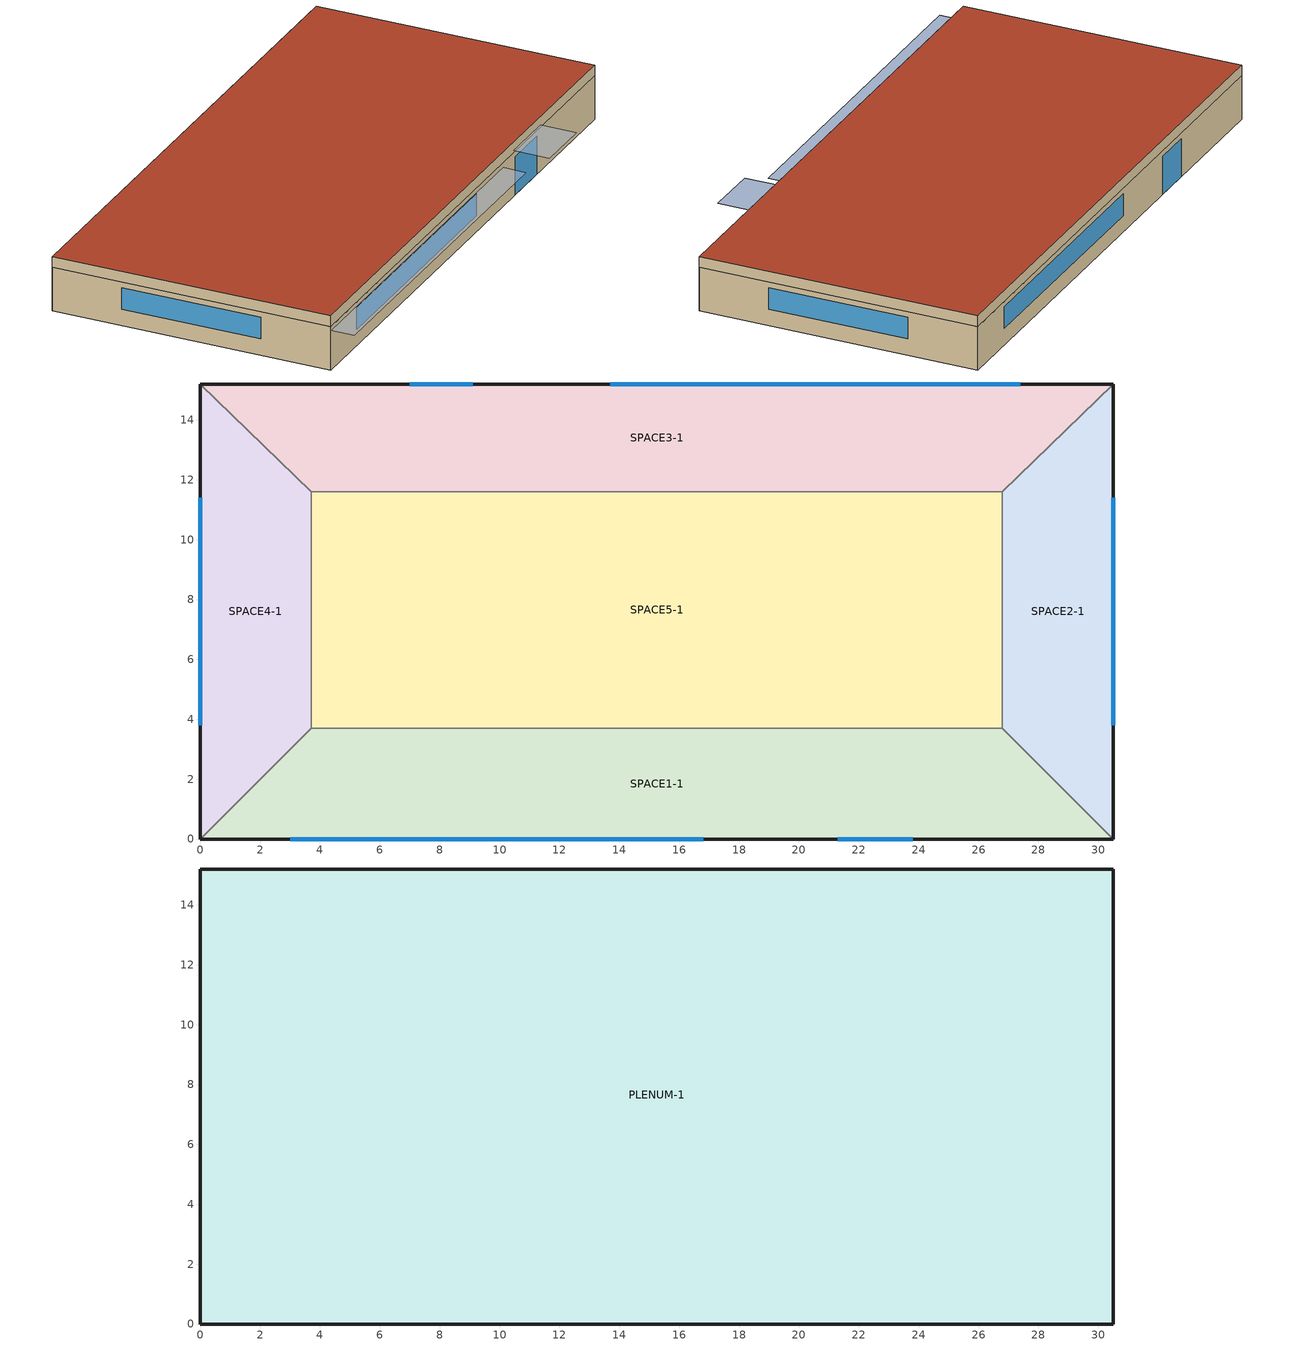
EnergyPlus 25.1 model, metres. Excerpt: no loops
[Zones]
SPACE1-1
 floor ground (FLOOR-SLAB-1): 26.8,3.7 30.5,0 0,0 3.7,3.7 z0
 wall outside (WALL-1): 0,0 30.5,0 z0:2.4
 wall to SPACE2-1 (INT-WALL-1): 30.5,0 26.8,3.7 z0:2.4
 wall to SPACE4-1 (INT-WALL-1): 3.7,3.7 0,0 z0:2.4
 wall to SPACE5-1 (INT-WALL-1): 26.8,3.7 3.7,3.7 z0:2.4
 window (Dbl Clr 3mm/13mm ArgKryp): 3,0 16.8,0 z0.9:2.1
 window (Sgl Grey 3mm): 21.3,0 23.8,0 z0:2.1
SPACE2-1
 floor ground (FLOOR-SLAB-1): 26.8,11.6 30.5,15.2 30.5,0 26.8,3.7 z0
 wall outside (WALL-1): 30.5,0 30.5,15.2 z0:2.4
 wall to SPACE3-1 (INT-WALL-1): 30.5,15.2 26.8,11.6 z0:2.4
 wall to SPACE5-1 (INT-WALL-1): 26.8,11.6 26.8,3.7 z0:2.4
 window (Dbl Clr 3mm/13mm Air): 30.5,3.8 30.5,11.4 z0.9:2.1
SPACE3-1
 floor ground (FLOOR-SLAB-1): 26.8,11.6 3.7,11.6 0,15.2 30.5,15.2 z0
 wall outside (WALL-1): 30.5,15.2 0,15.2 z0:2.4
 wall to SPACE4-1 (INT-WALL-1): 0,15.2 3.7,11.6 z0:2.4
 wall to SPACE5-1 (INT-WALL-1): 3.7,11.6 26.8,11.6 z0:2.4
 window (Dbl Clr 3mm/13mm Air): 27.4,15.2 13.7,15.2 z0.9:2.1
 window (Sgl Grey 3mm): 9.1,15.2 7,15.2 z0:2.1
SPACE4-1
 floor ground (FLOOR-SLAB-1): 3.7,3.7 0,0 0,15.2 3.7,11.6 z0
 wall outside (WALL-1): 0,15.2 0,0 z0:2.4
 wall to SPACE5-1 (INT-WALL-1): 3.7,3.7 3.7,11.6 z0:2.4
 window (Dbl Clr 3mm/13mm Air): 0,11.4 0,3.8 z0.9:2.1
SPACE5-1
 floor ground (FLOOR-SLAB-1): 26.8,11.6 26.8,3.7 3.7,3.7 3.7,11.6 z0
PLENUM-1
 floor to SPACE1-1 (CLNG-1): 26.8,3.7 30.5,0 0,0 3.7,3.7 z2.4
 floor to SPACE2-1 (CLNG-1): 26.8,11.6 30.5,15.2 30.5,0 26.8,3.7 z2.4
 floor to SPACE3-1 (CLNG-1): 26.8,11.6 3.7,11.6 0,15.2 30.5,15.2 z2.4
 floor to SPACE4-1 (CLNG-1): 3.7,3.7 0,0 0,15.2 3.7,11.6 z2.4
 floor to SPACE5-1 (CLNG-1): 26.8,11.6 26.8,3.7 3.7,3.7 3.7,11.6 z2.4
 wall outside (WALL-1): 0,0 30.5,0 30.5,15.2 0,15.2 0,0 z2.4:3
 roof outside (ROOF-1): 0,15.2 0,0 30.5,0 30.5,15.2 z3
shading: 0,-1.3 0,0 19.8,0 19.8,-1.3 z2.2; 21,-2 21,0 24.1,0 24.1,-2 z2.6
[Building]
Building: North Axis {deg}=30; Terrain=City; Loads Convergence Tolerance Value {W}=0.04; Temperature Convergence Tolerance Value {deltaC}=0.4; Solar Distribution=FullExterior; Maximum Number of Warmup Days=25; Minimum Number of Warmup Days=6
[Site:Location]
CHICAGO_IL_USA TMY2-94846: Latitude {deg}=41.78; Longitude {deg}=-87.75; Time Zone {hr}=-6; Elevation {m}=190
[SizingPeriod:DesignDay] Day of Month=21; Humidity Condition Type=Wetbulb; Barometric Pressure {Pa}=99063; Rain Indicator=No; Snow Indicator=No; Daylight Saving Time Indicator=No; Solar Model Indicator=ASHRAEClearSky
Name | Month | Day Type | Maximum Dry-Bulb Temperature {C} | Daily Dry-Bulb Temperature Range {deltaC} | Wetbulb or DewPoint at Maximum Dry-Bulb {C} | Wind Speed {m/s} | Wind Direction {deg} | Sky Clearness
CHICAGO_IL_USA Annual Heating 99% Design Conditions DB | 1 | WinterDesignDay | -17.3 | 0 | -17.3 | 4.9 | 270 | 0
CHICAGO_IL_USA Annual Cooling 1% Design Conditions DB/MCWB | 7 | SummerDesignDay | 31.5 | 10.7 | 23 | 5.3 | 230 | 1
[Site:GroundTemperature:BuildingSurface]
20.03, 20.03, 20.13, 20.3, 20.43, 20.52, 20.62, 20.77, 20.78, 20.55, 20.44, 20.2
[Material] Thermal Absorptance=0.9
Name | Roughness | Thickness {m} | Conductivity {W/m-K} | Density {kg/m3} | Specific Heat {J/kg-K} | Solar Absorptance | Visible Absorptance
RG01 | Rough | 0.0127 | 1.442 | 881 | 1674 | 0.65 | 0.65
BR01 | VeryRough | 0.0095 | 0.162 | 1121 | 1464 | 0.7 | 0.7
IN46 | VeryRough | 0.0762 | 0.023 | 24 | 1590 | 0.5 | 0.5
WD01 | MediumSmooth | 0.0191 | 0.115 | 513 | 1381 | 0.78 | 0.78
PW03 | MediumSmooth | 0.0127 | 0.115 | 545 | 1213 | 0.78 | 0.78
IN02 | Rough | 0.0901 | 0.043 | 10 | 837 | 0.75 | 0.75
GP01 | MediumSmooth | 0.0127 | 0.16 | 801 | 837 | 0.75 | 0.75
GP02 | MediumSmooth | 0.0159 | 0.16 | 801 | 837 | 0.75 | 0.75
CC03 | MediumRough | 0.1016 | 1.31 | 2243 | 837 | 0.65 | 0.65
[Material:NoMass]
MAT-CLNG-1: Roughness=Rough; Thermal Resistance {m2-K/W}=0.652259; Thermal Absorptance=0.65; Solar Absorptance=0.65; Visible Absorptance=0.65
[Material:AirGap]
AL21: Thermal Resistance {m2-K/W}=0.157
[WindowMaterial:Glazing] Optical Data Type=SpectralAverage; Thickness {m}=0.003; Infrared Transmittance at Normal Incidence=0; Front Side Infrared Hemispherical Emissivity=0.84; Back Side Infrared Hemispherical Emissivity=0.84; Conductivity {W/m-K}=0.9
Name | Solar Transmittance at Normal Incidence | Front Side Solar Reflectance at Normal Incidence | Back Side Solar Reflectance at Normal Incidence | Visible Transmittance at Normal Incidence | Front Side Visible Reflectance at Normal Incidence | Back Side Visible Reflectance at Normal Incidence
CLEAR 3MM | 0.837 | 0.075 | 0.075 | 0.898 | 0.081 | 0.081
GREY 3MM | 0.626 | 0.061 | 0.061 | 0.611 | 0.061 | 0.061
[WindowMaterial:Glazing:RefractionExtinctionMethod]
3MM CLEAR GLASS: Thickness {m}=0.003; Solar Index of Refraction=1.526; Solar Extinction Coefficient {1/m}=30; Visible Index of Refraction=1.526; Visible Extinction Coefficient {1/m}=30; Infrared Transmittance at Normal Incidence=0; Infrared Hemispherical Emissivity=0.84; Conductivity {W/m-K}=0.9
[WindowMaterial:Gas]
AIR 13MM: Gas Type=Air; Thickness {m}=0.0127
[WindowMaterial:GasMixture]
ArgonKryptonMix 13MM: Thickness {m}=0.0127; Number of Gases in Mixture=2; Gas 1 Type=Argon; Gas 1 Fraction=0.6; Gas 2 Type=Krypton; Gas 2 Fraction=0.4
[Construction]
ROOF-1: RG01, BR01, IN46, WD01
WALL-1: WD01, PW03, IN02, GP01
CLNG-1: MAT-CLNG-1
FLOOR-SLAB-1: CC03
INT-WALL-1: GP02, AL21, GP02
Dbl Clr 3mm/13mm Air: 3MM CLEAR GLASS, AIR 13MM, 3MM CLEAR GLASS
Dbl Clr 3mm/13mm ArgKryp: CLEAR 3MM, ArgonKryptonMix 13MM, CLEAR 3MM
Sgl Grey 3mm: GREY 3MM
[Zone] Type=1; Multiplier=1
Name | Ceiling Height {m} | Volume {m3}
PLENUM-1 | 0.6096 | 283.2
SPACE1-1; SPACE3-1 | 2.4384 | 239.247
SPACE2-1; SPACE4-1 | 2.4384 | 103.311
SPACE5-1 | 2.4384 | 447.683
[People] Number of People Schedule=OCCUPY-1; Number of People Calculation Method=people; Fraction Radiant=0.3; Activity Level Schedule=ActSchd
Name | Zone or ZoneList or Space or SpaceList | Number of People
SPACE1-1 People 1 | SPACE1-1 | 11
SPACE2-1 People 1 | SPACE2-1 | 5
SPACE3-1 People 1 | SPACE3-1 | 11
SPACE4-1 People 1 | SPACE4-1 | 5
SPACE5-1 People 1 | SPACE5-1 | 20
[Lights] Schedule=LIGHTS-1; Design Level Calculation Method=LightingLevel; Return Air Fraction=0.2; Fraction Radiant=0.59; Fraction Visible=0.2; Fraction Replaceable=0
Name | Zone or ZoneList or Space or SpaceList | Lighting Level {W}
SPACE1-1 Lights 1 | SPACE1-1 | 1584
SPACE2-1 Lights 1 | SPACE2-1 | 684
SPACE3-1 Lights 1 | SPACE3-1 | 1584
SPACE4-1 Lights 1 | SPACE4-1 | 684
SPACE5-1 Lights 1 | SPACE5-1 | 2964
[ElectricEquipment] Schedule=EQUIP-1; Design Level Calculation Method=EquipmentLevel; Fraction Latent=0; Fraction Radiant=0.3; Fraction Lost=0
Name | Zone or ZoneList or Space or SpaceList | Design Level {W}
SPACE1-1 ElecEq 1 | SPACE1-1 | 1056
SPACE2-1 ElecEq 1 | SPACE2-1 | 456
SPACE3-1 ElecEq 1 | SPACE3-1 | 1056
SPACE4-1 ElecEq 1 | SPACE4-1 | 456
SPACE5-1 ElecEq 1 | SPACE5-1 | 1976
[ZoneInfiltration:DesignFlowRate] Schedule=INFIL-SCH; Design Flow Rate Calculation Method=flow/zone; Constant Term Coefficient=0; Temperature Term Coefficient=0; Velocity Term Coefficient=0.2237; Velocity Squared Term Coefficient=0
Name | Zone or ZoneList or Space or SpaceList | Design Flow Rate {m3/s}
SPACE1-1 Infil 1 | SPACE1-1 | 0.0167
SPACE2-1 Infil 1 | SPACE2-1 | 0.00717
SPACE3-1 Infil 1 | SPACE3-1 | 0.0167
SPACE4-1 Infil 1 | SPACE4-1 | 0.00717
SPACE5-1 Infil 1 | SPACE5-1 | 0.031089
[AvailabilityManager:Scheduled]
VAV Sys 1 Avail: Schedule Name  [MPC: was FanAvailSched]=MPC_AlwaysOn
[SetpointManager:Scheduled] Control Variable=Temperature
Name | Schedule | Setpoint Node or NodeList
Hot Water Loop Setpoint Manager | HW Loop Temp Schedule | Hot Water Loop Setpoint Node List
Chilled Water Loop Setpoint Manager | CW Loop Temp Schedule | Chilled Water Loop Setpoint Node List
[Schedule:Compact]
MPC_AlwaysOn: Through: 12/31, For: Alldays, Until: 24:00, 1
OCCUPY-1: Through: 12/31, For: Weekdays SummerDesignDay CustomDay1 CustomDay2, Until: 8:00, 0, Until: 11:00, 1, Until: 12:00, 0.8, Until: 13:00, 0.4, Until: 14:00, 0.8, Until: 18:00, 1, Until: 19:00, 0.5, Until: 21:00, 0.1, Until: 24:00, 0, For: Saturday Sunday Holidays WinterDesignDay, Until: 24:00, 0
LIGHTS-1: Through: 12/31, For: Weekdays SummerDesignDay CustomDay1 CustomDay2, Until: 8:00, 0.05, Until: 9:00, 0.9, Until: 10:00, 0.95, Until: 11:00, 1, Until: 12:00, 0.95, Until: 13:00, 0.8, Until: 14:00, 0.9, Until: 18:00, 1, Until: 19:00, 0.6, Until: 20:00, 0.2, Until: 21:00, 0.2, Until: 24:00, 0.05, For: Saturday Sunday Holidays WinterDesignDay, Until: 24:00, 0.05
EQUIP-1: Through: 12/31, For: Weekdays SummerDesignDay CustomDay1 CustomDay2, Until: 8:00, 0.02, Until: 9:00, 0.4, Until: 14:00, 0.9, Until: 15:00, 0.8, Until: 16:00, 0.7, Until: 18:00, 0.5, Until: 20:00, 0.3, Until: 24:00, 0.02, For: Saturday Sunday Holidays WinterDesignDay, Until: 24:00, 0.2
INFIL-SCH: Through: 3/31, For: Alldays, Until: 24:00, 1, Through: 10/31, For: Alldays, Until: 24:00, 0, Through: 12/31, For: Alldays, Until: 24:00, 1
ActSchd: Through: 12/31, For: Alldays, Until: 24:00, 117.24
CW Loop Temp Schedule: Through: 12/31, For: Alldays, Until: 24:00, 7.22
HW Loop Temp Schedule: Through: 12/31, For: Alldays, Until: 24:00, 82
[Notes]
5ZoneCAVtoVAVWarmestTempFlow.idf
Basic file description:  1 story building divided into 4 exterior and one interior conditioned zones and return plenum.
Highlights:              illustrates the use of the "Warmest Temp Flow" supply air temperature reset strategy.
Also illustrates use of alternate input for window glass and gas mixture for windows
Also illustrates use of the Simple Duct Leakage mode (see ZoneHVAC:AirDistributionUnit objects).
Added maximum supply air temperature of 30C leaving reheat coil (SPACE1-1 CAV Reheat).
Simulation Location/Run: CHICAGO_IL_USA TMY2-94846, 2 design days, 1 run periods,
Run Control executes the run periods using the weather file
Location:                Chicago, IL
Design Days:             CHICAGO_IL_USA Annual Heating 99% Design Conditions DB, MaxDB= -17.3°C
CHICAGO_IL_USA Annual Cooling 1% Design Conditions, MaxDB=  31.5°C MCWB=  23.0°C
Run Period (Weather File): Annual, CHICAGO_IL_USA TMY2-94846
Run Control:             Zone and System sizing with weather file run control (no design days run)
Building: Single floor rectangular building 100 ft x 50 ft. 5 zones - 4 exterior, 1 interior, zone height 8 feet.
Exterior zone depth is 12 feet. There is a 2 foot high return plenum: the overall building height is
10 feet. There are windows on all 4 facades; the south and north facades have glass doors.
The south facing glass is shaded by overhangs. The walls are woodshingle over plywood, R11 insulation,
and gypboard. The roof is a gravel built up roof with R-3 mineral board insulation and plywood sheathing.
The windows are of various single and double pane construction with 3mm and 6mm glass and either 6mm or
13mm argon or air gap.  The window to wall ratio is approximately 0.29.
The south wall and door have overhangs.
The building is oriented 30 degrees east of north.
Floor Area:        463.6 m2 (5000 ft2)
Number of Stories: 1
Zone Description Details:
Internal gains description:     lighting is 1.5 watts/ft2, office equip is 1.0 watts/ft2. There is 1 occupant
per 100 ft2 of floor area. The infiltration is 0.25 air changes per hour.
Interzone Surfaces:             6 interzone surfaces (see diagram)
Internal Mass:                  None
Windows:                        4 ea.: 1) Double pane clear, 3mm glass, 13mm air gap
2) Double pane clear, 3mm glass, 13mm argon gap
3) Double pane clear, 6mm glass, 6mm air gap
4) Double pane lowE,  6mm lowE glass outside, 6mm air gap, 6mm clear glass
Doors:                          2 ea.:    Single pane grey,  3mm glass
Detached Shading:               None
Daylight:                       None
Natural Ventilation:            None
Compact Schedules:              Yes
HVAC:                           CAV system converted to partial VAV by adding variable speed fan
(no VAV terminal boxes). Outside air economizer hot water reheat coils,
central chilled water cooling coil. Central Plant is single hot water
boiler, electric compression chiller with water cooled condenser, and
a cooling tower. All equipment is autosized.
The supply air temperature setpoint is established by Setpoint
Manager:Warmest Temp Flow using one of two strategies: 'Temp First'
sets the supply air temperature to the highest temperature that will
meet the cooling load of the warmest zone at minimum cfm. 'Flow
First' sets the supply air temperature to the highest temperature that
will meet the cooling load of the warmest zone at maximum cfm.
'Temp First' gives higher priority to reducing fan energy whereas
'Flow First' gives higher priority to reducing chiller energy.
(Currently set to 'Temp First' - line 4597.)
At design flow the system has 5% upstream supply duct leakage and 7%
downstream of the terminal units.
Zonal Equipment:                AirTerminal:SingleDuct:ConstantVolume:Reheat
Central Air Handling Equipment: Yes
System Equipment Autosize:      Yes
Purchased Cooling:              None
Purchased Heating:              None
Coils:                          Coil:Cooling:Water, Coil:Heating:Water
Pumps:                          Pump:VariableSpeed
Boilers:                        Boiler:HotWater
Chillers:                       Chiller:Electric
Towers:                         CoolingTower:SingleSpeed
Standard Reports:               All Summary Predefined Reports
Timestep or Hourly Variables:   Hourly
Time bins Report:               None
HTML Report:                    Predefined All Summary
Environmental Emissions:        None
Utility Tariffs:                None
